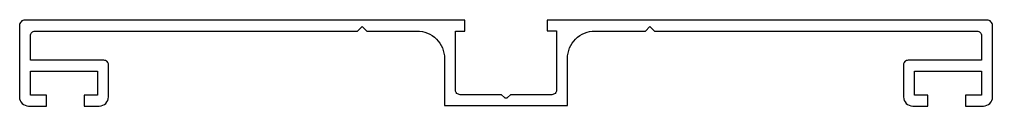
# Model space of a CAD drawing. Extents: x 900 to 1006, y -46 to -37.
import ezdxf

# ---------------------------------------------------------------- set-up
doc = ezdxf.new("R2010")
doc.units = 0
doc.header["$LTSCALE"] = 15
doc.layers.get('0').update_dxf_attribs({"linetype": 'CONTINUOUS'})

msp = doc.modelspace()

# ---------------------------------------------------------------- linework, layer by layer
at = {"color": 0, "linetype": 'BYBLOCK'}
msp.add_lwpolyline([(909.4, -44.97), (909.4, -41.47, 0.414214), (908.9, -40.97), (900.9, -40.97), (900.9, -38.27, -0.414214), (901.4, -37.77), (936.53, -37.77), (937.03, -37.27), (937.53, -37.77), (943, -37.77, -0.414214), (946, -40.77), (946, -45.93), (959.4, -45.93), (959.4, -40.77, -0.414214), (962.4, -37.77), (967.88, -37.77), (968.38, -37.27), (968.88, -37.77), (1004, -37.77, -0.414214), (1004.5, -38.27), (1004.5, -40.97), (996.5, -40.97, 0.414214), (996, -41.47), (996, -44.97, 0.414214), (997, -45.97), (998.65, -45.97), (998.65, -44.77), (997.2, -44.77), (997.2, -42.17), (1004.5, -42.17), (1004.5, -44.77), (1002.75, -44.77), (1002.75, -45.97), (1004.7, -45.97, 0.414214), (1005.7, -44.97), (1005.7, -37.17, 0.414214), (1005.1, -36.57), (957.2, -36.57), (957.2, -37.73), (958.2, -37.73), (958.2, -44.23, -0.414214), (957.7, -44.73), (953.2, -44.73), (952.88, -45.05, -0.414214), (952.52, -45.05), (952.2, -44.73), (947.7, -44.73, -0.414214), (947.2, -44.23), (947.2, -37.77), (948.2, -37.77), (948.2, -36.57), (900.3, -36.57, 0.414214), (899.7, -37.17), (899.7, -44.97, 0.414214), (900.7, -45.97), (902.65, -45.97), (902.65, -44.77), (900.9, -44.77), (900.9, -42.17), (908.2, -42.17), (908.2, -44.77), (906.75, -44.77), (906.75, -45.97), (908.4, -45.97, 0.414214)], format="xyb", close=True, dxfattribs=at)

doc.saveas('drawing.dxf')
